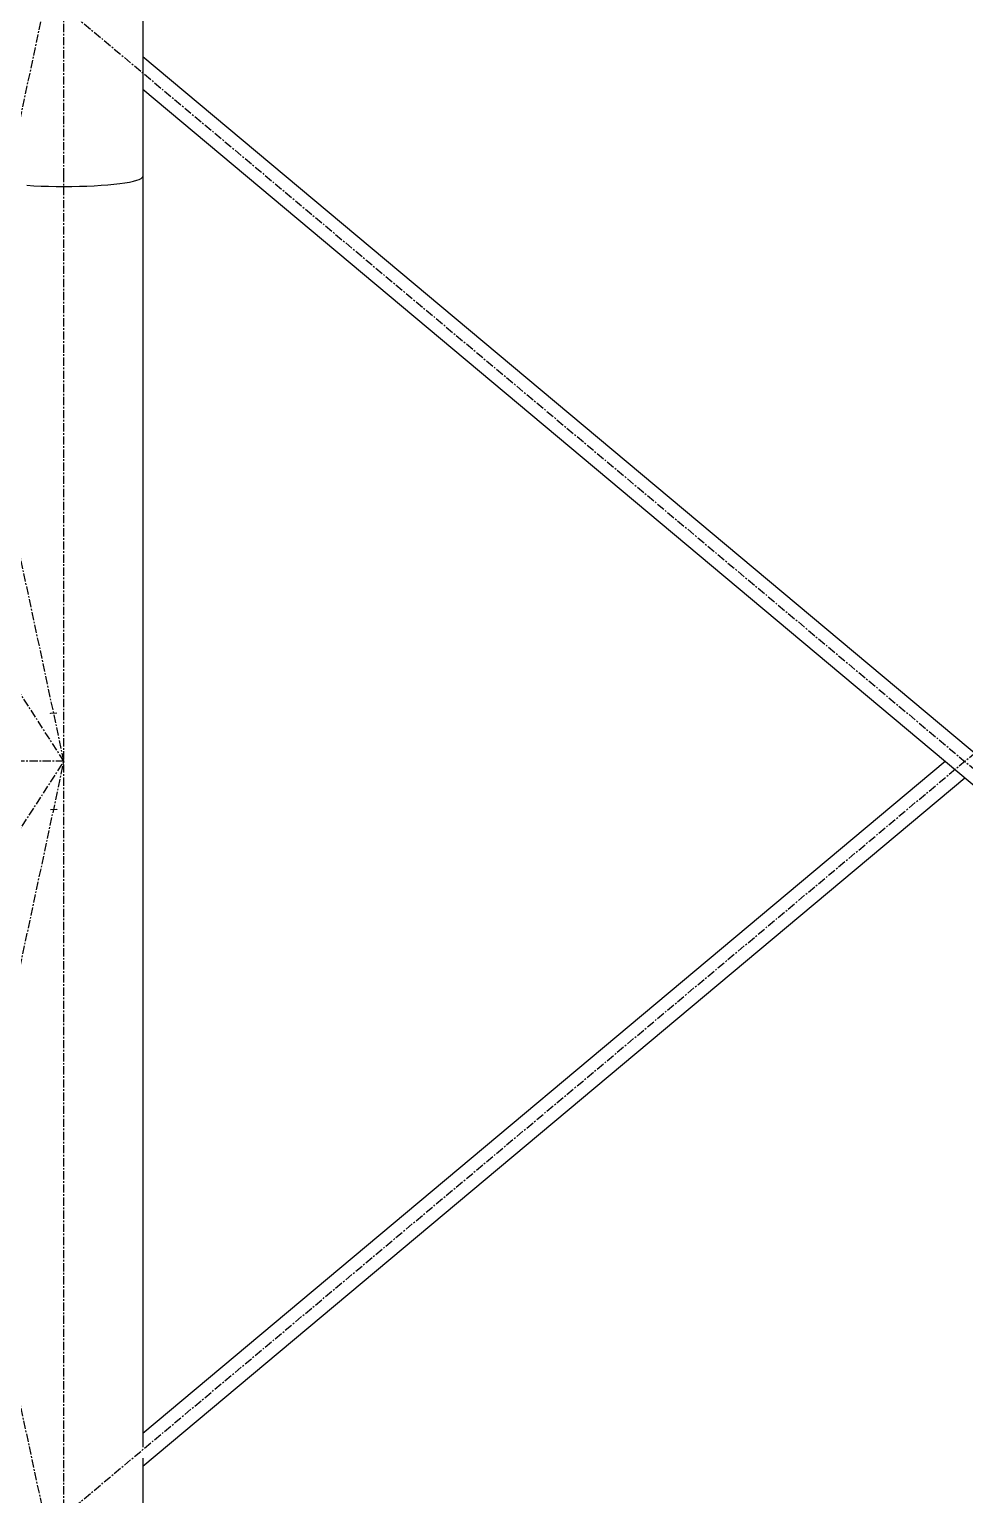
# Model space of a CAD drawing. Header units: millimetres. Extents: x 5143 to 30813, y 232 to 21408.
# Drawn here: x 23396 to 24302, y 6011 to 7429 of the extents above; entities that cross this region are included whole.
import ezdxf

# ---------------------------------------------------------------- set-up
doc = ezdxf.new("R2010")
doc.units = ezdxf.units.MM
doc.header["$LTSCALE"] = 0.25
doc.linetypes.add('CENTER', pattern=[50.8, 31.75, -6.35, 6.35, -6.35])
doc.linetypes.add('XKITLINE00', pattern=[0])

msp = doc.modelspace()

# ---------------------------------------------------------------- linework, layer by layer
at = {"color": 8, "linetype": 'CENTER'}
for p, q in [((23430, 7286.2), (23430, 8951)), ((23430, 6720.3), (22900, 7540.3)), ((23255, 6720.3), (23430, 7540.3)), ((23430, 5990.3), (25173.6, 7450.3)), ((23430, 7450.3), (25173.6, 5990.3)), ((23430, 5629.8), (23430, 7286.2)), ((23430, 6720.3), (23342.5, 7130.3)), ((23423.1, 6766.8), (23417.1, 6766.7)), ((22900, 5900.3), (23430, 6720.3)), ((23430, 6720.3), (22900, 6720.3)), ((23430, 5900.3), (23255, 6720.3)), ((23342.5, 6310.3), (23430, 6720.3)), ((23423, 6673.5), (23417, 6673.4))]:
    msp.add_line(p, q, dxfattribs=at)
at = {"color": 8, "linetype": 'XKITLINE00'}
for p, q in [((23506.2, 8951), (23506.2, 7286.2)), ((23506.2, 7402.4), (25161.8, 6016.1)), ((23506.2, 7370.6), (25130.4, 6010.6)), ((23394.1, 7277.7), (23400.8, 7277.3)), ((23400.8, 7277.3), (23407.9, 7276.9)), ((23407.9, 7276.9), (23415.1, 7276.7)), ((23415.1, 7276.7), (23422.5, 7276.6)), ((23422.5, 7276.6), (23430, 7276.5)), ((23430, 7276.5), (23437.5, 7276.6)), ((23437.5, 7276.6), (23444.9, 7276.7)), ((23444.9, 7276.7), (23452.1, 7276.9)), ((23452.1, 7276.9), (23459.2, 7277.3)), ((23459.2, 7277.3), (23465.9, 7277.7)), ((23465.9, 7277.7), (23472.3, 7278.2)), ((23472.3, 7278.2), (23478.3, 7278.7)), ((23478.3, 7278.7), (23483.9, 7279.4)), ((23483.9, 7279.4), (23488.9, 7280.1)), ((23488.9, 7280.1), (23493.4, 7280.8)), ((23493.4, 7280.8), (23497.2, 7281.7)), ((23497.2, 7281.7), (23500.4, 7282.5)), ((23500.4, 7282.5), (23502.9, 7283.4)), ((23502.9, 7283.4), (23504.7, 7284.3)), ((23504.7, 7284.3), (23505.8, 7285.3)), ((23504.7, 7284.3), (23505.8, 7285.3)), ((23506.2, 7286.2), (23505.8, 7285.3)), ((23506.2, 7286.2), (23505.8, 7285.3)), ((23506.2, 7286.2), (23506.2, 6056.7)), ((23506.2, 6070), (24282.8, 6720.3)), ((23506.2, 6038.2), (24301.8, 6704.4)), ((23506.2, 6045.9), (23506.2, 5754.4))]:
    msp.add_line(p, q, dxfattribs=at)
for centre in [(23430, 7286.2), (23430, 7286.2), (23417.1, 6766.7), (23423.1, 6766.8), (23430, 6720.3), (23430, 6720.3), (23430, 6720.3), (23430, 6720.3), (23430, 6720.3), (23417, 6673.4), (23423, 6673.5)]:
    msp.add_circle(centre, 0.05, dxfattribs=at)

doc.saveas('drawing.dxf')
